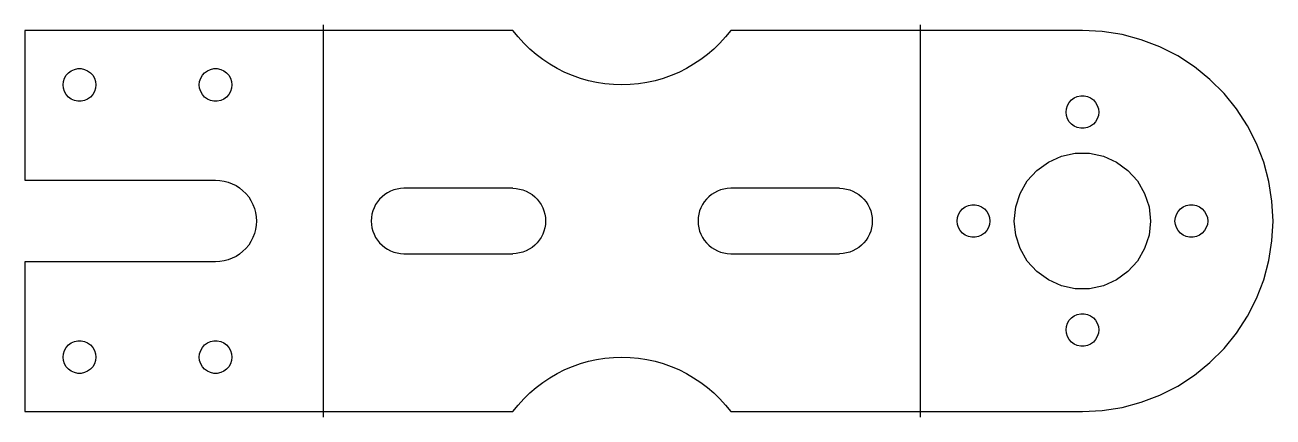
# Model space of a CAD drawing. Header units: metres. Extents: x -110 to 120, y -36 to 36.
import ezdxf

# ---------------------------------------------------------------- set-up
doc = ezdxf.new("R2010")
doc.units = ezdxf.units.M
doc.layers.add('CUT', color=3, linetype='Continuous')
doc.layers.add('FOLD', color=1, linetype='Continuous')

msp = doc.modelspace()

# ---------------------------------------------------------------- linework, layer by layer
at = {"layer": 'CUT'}
for p, q in [((-109.57, 35), (-109.57, 7.5)), ((-20, 35), (-109.57, 35)), ((84.57, 35), (20, 35)), ((-109.57, 7.5), (-74.57, 7.5)), ((-20, 6), (-40, 6)), ((40, 6), (20, 6)), ((-40, -6), (-20, -6)), ((20, -6), (40, -6)), ((-109.57, -7.5), (-109.57, -35)), ((-74.57, -7.5), (-109.57, -7.5)), ((-109.57, -35), (-20, -35)), ((20, -35), (84.57, -35))]:
    msp.add_line(p, q, dxfattribs=at)
for points in [[(20, 35), (19.04, 33.79), (18, 32.65), (16.89, 31.57), (15.72, 30.56), (14.49, 29.63), (13.2, 28.77), (11.87, 28), (10.48, 27.3), (9.06, 26.7), (7.6, 26.18), (6.12, 25.76), (4.61, 25.43), (3.08, 25.19), (1.54, 25.05), (0, 25), (-1.54, 25.05), (-3.08, 25.19), (-4.61, 25.43), (-6.12, 25.76), (-7.6, 26.18), (-9.06, 26.7), (-10.48, 27.3), (-11.87, 28), (-13.2, 28.77), (-14.49, 29.63), (-15.72, 30.56), (-16.89, 31.57), (-18, 32.65), (-19.04, 33.79), (-20, 35)], [(84.57, -35), (88.23, -34.81), (91.85, -34.24), (95.39, -33.29), (98.81, -31.97), (102.07, -30.31), (105.14, -28.32), (107.99, -26.01), (110.58, -23.42), (112.89, -20.57), (114.88, -17.5), (116.55, -14.24), (117.86, -10.82), (118.81, -7.28), (119.38, -3.66), (119.57, 0), (119.38, 3.66), (118.81, 7.28), (117.86, 10.82), (116.55, 14.24), (114.88, 17.5), (112.89, 20.57), (110.58, 23.42), (107.99, 26.01), (105.14, 28.32), (102.07, 30.31), (98.81, 31.97), (95.39, 33.29), (91.85, 34.24), (88.23, 34.81), (84.57, 35)], [(-96.57, 25), (-96.64, 24.38), (-96.83, 23.78), (-97.14, 23.24), (-97.56, 22.77), (-98.07, 22.4), (-98.64, 22.15), (-99.26, 22.02), (-99.89, 22.02), (-100.5, 22.15), (-101.07, 22.4), (-101.58, 22.77), (-102, 23.24), (-102.31, 23.78), (-102.51, 24.38), (-102.57, 25), (-102.51, 25.62), (-102.31, 26.22), (-102, 26.76), (-101.58, 27.23), (-101.07, 27.6), (-100.5, 27.85), (-99.89, 27.98), (-99.26, 27.98), (-98.64, 27.85), (-98.07, 27.6), (-97.56, 27.23), (-97.14, 26.76), (-96.83, 26.22), (-96.64, 25.62), (-96.57, 25)], [(-71.57, 25), (-71.64, 24.38), (-71.83, 23.78), (-72.14, 23.24), (-72.56, 22.77), (-73.07, 22.4), (-73.64, 22.15), (-74.26, 22.02), (-74.89, 22.02), (-75.5, 22.15), (-76.07, 22.4), (-76.58, 22.77), (-77, 23.24), (-77.31, 23.78), (-77.51, 24.38), (-77.57, 25), (-77.51, 25.62), (-77.31, 26.22), (-77, 26.76), (-76.58, 27.23), (-76.07, 27.6), (-75.5, 27.85), (-74.89, 27.98), (-74.26, 27.98), (-73.64, 27.85), (-73.07, 27.6), (-72.56, 27.23), (-72.14, 26.76), (-71.83, 26.22), (-71.64, 25.62), (-71.57, 25)], [(87.57, 20), (87.51, 19.38), (87.31, 18.78), (87, 18.24), (86.58, 17.77), (86.07, 17.4), (85.5, 17.15), (84.89, 17.02), (84.26, 17.02), (83.64, 17.15), (83.07, 17.4), (82.56, 17.77), (82.14, 18.24), (81.83, 18.78), (81.64, 19.38), (81.57, 20), (81.64, 20.62), (81.83, 21.22), (82.14, 21.76), (82.56, 22.23), (83.07, 22.6), (83.64, 22.85), (84.26, 22.98), (84.89, 22.98), (85.5, 22.85), (86.07, 22.6), (86.58, 22.23), (87, 21.76), (87.31, 21.22), (87.51, 20.62), (87.57, 20)], [(97.07, 0), (96.8, -2.6), (95.99, -5.08), (94.68, -7.35), (92.94, -9.29), (90.82, -10.83), (88.43, -11.89), (85.88, -12.43), (83.27, -12.43), (80.71, -11.89), (78.32, -10.83), (76.21, -9.29), (74.46, -7.35), (73.15, -5.08), (72.34, -2.6), (72.07, 0), (72.34, 2.6), (73.15, 5.08), (74.46, 7.35), (76.21, 9.29), (78.32, 10.83), (80.71, 11.89), (83.27, 12.43), (85.88, 12.43), (88.43, 11.89), (90.82, 10.83), (92.94, 9.29), (94.68, 7.35), (95.99, 5.08), (96.8, 2.6), (97.07, 0)], [(-74.57, 7.5), (-73.79, 7.46), (-73.01, 7.34), (-72.25, 7.13), (-71.52, 6.85), (-70.82, 6.5), (-70.16, 6.07), (-69.55, 5.57), (-69, 5.02), (-68.5, 4.41), (-68.08, 3.75), (-67.72, 3.05), (-67.44, 2.32), (-67.24, 1.56), (-67.11, 0.78), (-67.07, 0), (-67.11, -0.78), (-67.24, -1.56), (-67.44, -2.32), (-67.72, -3.05), (-68.08, -3.75), (-68.5, -4.41), (-69, -5.02), (-69.55, -5.57), (-70.16, -6.07), (-70.82, -6.5), (-71.52, -6.85), (-72.25, -7.13), (-73.01, -7.34), (-73.79, -7.46), (-74.57, -7.5)], [(-40, 6), (-40.63, 5.97), (-41.25, 5.87), (-41.85, 5.71), (-42.44, 5.48), (-43, 5.2), (-43.53, 4.85), (-44.01, 4.46), (-44.46, 4.01), (-44.85, 3.53), (-45.2, 3), (-45.48, 2.44), (-45.71, 1.85), (-45.87, 1.25), (-45.97, 0.63), (-46, 0), (-45.97, -0.63), (-45.87, -1.25), (-45.71, -1.85), (-45.48, -2.44), (-45.2, -3), (-44.85, -3.53), (-44.46, -4.01), (-44.01, -4.46), (-43.53, -4.85), (-43, -5.2), (-42.44, -5.48), (-41.85, -5.71), (-41.25, -5.87), (-40.63, -5.97), (-40, -6)], [(-20, 6), (-19.37, 5.97), (-18.75, 5.87), (-18.15, 5.71), (-17.56, 5.48), (-17, 5.2), (-16.47, 4.85), (-15.99, 4.46), (-15.54, 4.01), (-15.15, 3.53), (-14.8, 3), (-14.52, 2.44), (-14.29, 1.85), (-14.13, 1.25), (-14.03, 0.63), (-14, 0), (-14.03, -0.63), (-14.13, -1.25), (-14.29, -1.85), (-14.52, -2.44), (-14.8, -3), (-15.15, -3.53), (-15.54, -4.01), (-15.99, -4.46), (-16.47, -4.85), (-17, -5.2), (-17.56, -5.48), (-18.15, -5.71), (-18.75, -5.87), (-19.37, -5.97), (-20, -6)], [(20, 6), (19.37, 5.97), (18.75, 5.87), (18.15, 5.71), (17.56, 5.48), (17, 5.2), (16.47, 4.85), (15.99, 4.46), (15.54, 4.01), (15.15, 3.53), (14.8, 3), (14.52, 2.44), (14.29, 1.85), (14.13, 1.25), (14.03, 0.63), (14, 0), (14.03, -0.63), (14.13, -1.25), (14.29, -1.85), (14.52, -2.44), (14.8, -3), (15.15, -3.53), (15.54, -4.01), (15.99, -4.46), (16.47, -4.85), (17, -5.2), (17.56, -5.48), (18.15, -5.71), (18.75, -5.87), (19.37, -5.97), (20, -6)], [(40, 6), (40.63, 5.97), (41.25, 5.87), (41.85, 5.71), (42.44, 5.48), (43, 5.2), (43.53, 4.85), (44.01, 4.46), (44.46, 4.01), (44.85, 3.53), (45.2, 3), (45.48, 2.44), (45.71, 1.85), (45.87, 1.25), (45.97, 0.63), (46, 0), (45.97, -0.63), (45.87, -1.25), (45.71, -1.85), (45.48, -2.44), (45.2, -3), (44.85, -3.53), (44.46, -4.01), (44.01, -4.46), (43.53, -4.85), (43, -5.2), (42.44, -5.48), (41.85, -5.71), (41.25, -5.87), (40.63, -5.97), (40, -6)], [(61.57, 0), (61.64, 0.62), (61.83, 1.22), (62.14, 1.76), (62.56, 2.23), (63.07, 2.6), (63.64, 2.85), (64.26, 2.98), (64.89, 2.98), (65.5, 2.85), (66.07, 2.6), (66.58, 2.23), (67, 1.76), (67.31, 1.22), (67.51, 0.62), (67.57, 0), (67.51, -0.62), (67.31, -1.22), (67, -1.76), (66.58, -2.23), (66.07, -2.6), (65.5, -2.85), (64.89, -2.98), (64.26, -2.98), (63.64, -2.85), (63.07, -2.6), (62.56, -2.23), (62.14, -1.76), (61.83, -1.22), (61.64, -0.62), (61.57, 0)], [(107.57, 0), (107.51, -0.62), (107.31, -1.22), (107, -1.76), (106.58, -2.23), (106.07, -2.6), (105.5, -2.85), (104.89, -2.98), (104.26, -2.98), (103.64, -2.85), (103.07, -2.6), (102.56, -2.23), (102.14, -1.76), (101.83, -1.22), (101.64, -0.62), (101.57, 0), (101.64, 0.62), (101.83, 1.22), (102.14, 1.76), (102.56, 2.23), (103.07, 2.6), (103.64, 2.85), (104.26, 2.98), (104.89, 2.98), (105.5, 2.85), (106.07, 2.6), (106.58, 2.23), (107, 1.76), (107.31, 1.22), (107.51, 0.62), (107.57, 0)], [(87.57, -20), (87.51, -20.62), (87.31, -21.22), (87, -21.76), (86.58, -22.23), (86.07, -22.6), (85.5, -22.85), (84.89, -22.98), (84.26, -22.98), (83.64, -22.85), (83.07, -22.6), (82.56, -22.23), (82.14, -21.76), (81.83, -21.22), (81.64, -20.62), (81.57, -20), (81.64, -19.38), (81.83, -18.78), (82.14, -18.24), (82.56, -17.77), (83.07, -17.4), (83.64, -17.15), (84.26, -17.02), (84.89, -17.02), (85.5, -17.15), (86.07, -17.4), (86.58, -17.77), (87, -18.24), (87.31, -18.78), (87.51, -19.38), (87.57, -20)], [(-96.57, -25), (-96.64, -25.62), (-96.83, -26.22), (-97.14, -26.76), (-97.56, -27.23), (-98.07, -27.6), (-98.64, -27.85), (-99.26, -27.98), (-99.89, -27.98), (-100.5, -27.85), (-101.07, -27.6), (-101.58, -27.23), (-102, -26.76), (-102.31, -26.22), (-102.51, -25.62), (-102.57, -25), (-102.51, -24.38), (-102.31, -23.78), (-102, -23.24), (-101.58, -22.77), (-101.07, -22.4), (-100.5, -22.15), (-99.89, -22.02), (-99.26, -22.02), (-98.64, -22.15), (-98.07, -22.4), (-97.56, -22.77), (-97.14, -23.24), (-96.83, -23.78), (-96.64, -24.38), (-96.57, -25)], [(-71.57, -25), (-71.64, -25.62), (-71.83, -26.22), (-72.14, -26.76), (-72.56, -27.23), (-73.07, -27.6), (-73.64, -27.85), (-74.26, -27.98), (-74.89, -27.98), (-75.5, -27.85), (-76.07, -27.6), (-76.58, -27.23), (-77, -26.76), (-77.31, -26.22), (-77.51, -25.62), (-77.57, -25), (-77.51, -24.38), (-77.31, -23.78), (-77, -23.24), (-76.58, -22.77), (-76.07, -22.4), (-75.5, -22.15), (-74.89, -22.02), (-74.26, -22.02), (-73.64, -22.15), (-73.07, -22.4), (-72.56, -22.77), (-72.14, -23.24), (-71.83, -23.78), (-71.64, -24.38), (-71.57, -25)], [(-20, -35), (-19.04, -33.79), (-18, -32.65), (-16.89, -31.57), (-15.72, -30.56), (-14.49, -29.63), (-13.2, -28.77), (-11.87, -28), (-10.48, -27.3), (-9.06, -26.7), (-7.6, -26.18), (-6.12, -25.76), (-4.61, -25.43), (-3.08, -25.19), (-1.54, -25.05), (0, -25), (1.54, -25.05), (3.08, -25.19), (4.61, -25.43), (6.12, -25.76), (7.6, -26.18), (9.06, -26.7), (10.48, -27.3), (11.87, -28), (13.2, -28.77), (14.49, -29.63), (15.72, -30.56), (16.89, -31.57), (18, -32.65), (19.04, -33.79), (20, -35)]]:
    msp.add_lwpolyline(points, dxfattribs=at)
at = {"layer": 'FOLD'}
for p, q in [((-54.79, -36), (-54.79, 36)), ((54.79, 36), (54.79, -36))]:
    msp.add_line(p, q, dxfattribs=at)

doc.saveas('drawing.dxf')
